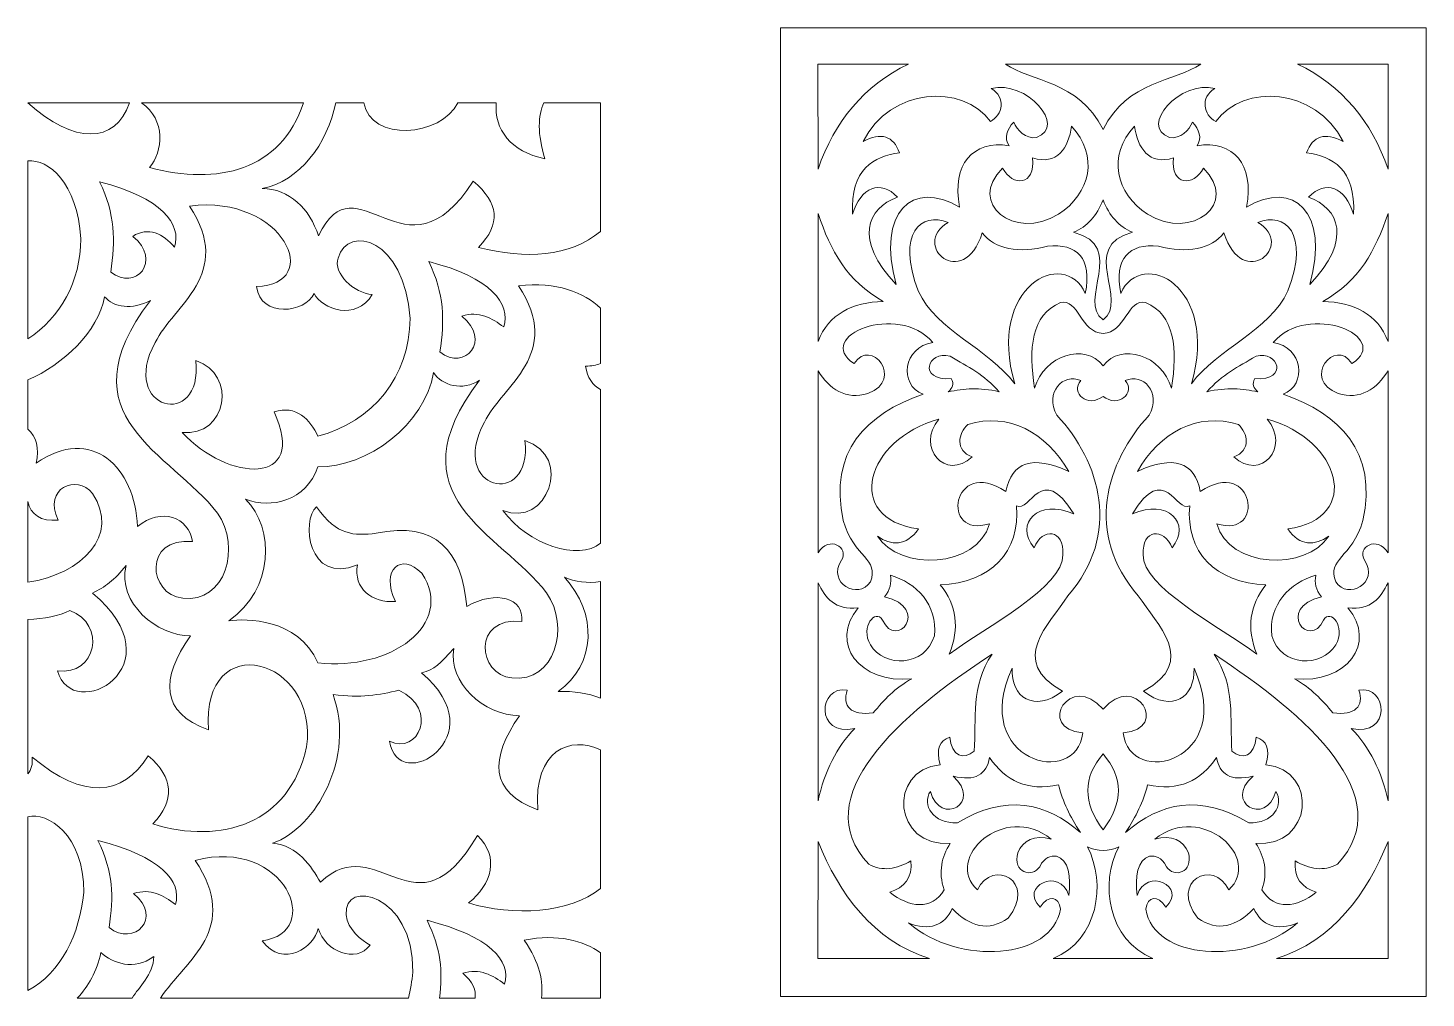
# Model space of a CAD drawing. Header units: centimetres. Extents: x -97 to 98, y -38 to 40.
# Drawn here: x -44.1 to 20.9, y -37.2 to 7.9 of the extents above; entities that cross this region are included whole.
import ezdxf

# ---------------------------------------------------------------- set-up
doc = ezdxf.new("R2010")
doc.units = ezdxf.units.CM
doc.header["$MEASUREMENT"] = 0
doc.layers.add('layer 1', color=7, linetype='Continuous')

msp = doc.modelspace()

# ---------------------------------------------------------------- linework, layer by layer
at = {"layer": 'layer 1', "color": 250, "lineweight": 9}
msp.add_lwpolyline([(-9.1196, -37.14803), (20.8804, -37.14803), (20.8804, 7.85197), (-9.1196, 7.85197), (-9.1196, -37.14803)], close=True, dxfattribs=at)
at = {"layer": 'layer 1', "color": 230, "lineweight": 9}
for points, knots in [([(-3.16729, 6.17549), (-5.24938, 5.15756), (-6.59541, 3.51304), (-7.37081, 1.29486), (-7.37081, 1.29486), (-7.37081, 1.29486), (-7.37132, 6.17547), (-7.37132, 6.17547), (-7.37132, 6.17547), (-7.37132, 6.17547), (-3.16729, 6.17549), (-3.16729, 6.17549)], [0, 0, 0, 0, 0.25, 0.25, 0.25, 0.25, 0.5, 0.5, 0.5, 0.5, 1, 1, 1, 1]), ([(5.87337, 3.12857), (7.03332, 5.43769), (9.23198, 5.34568), (10.41332, 6.17608), (10.41332, 6.17608), (10.41332, 6.17608), (1.33336, 6.17608), (1.33336, 6.17608), (1.33336, 6.17608), (2.5147, 5.34568), (4.71342, 5.43769), (5.87337, 3.12857)], [0, 0, 0, 0, 0.25, 0.25, 0.25, 0.25, 0.5, 0.5, 0.5, 0.5, 1, 1, 1, 1]), ([(14.91397, 6.17549), (16.99606, 5.15756), (18.34209, 3.51304), (19.11749, 1.29486), (19.11749, 1.29486), (19.11749, 1.29486), (19.118, 6.17547), (19.118, 6.17547), (19.118, 6.17547), (19.118, 6.17547), (14.91397, 6.17549), (14.91397, 6.17549)], [0, 0, 0, 0, 0.25, 0.25, 0.25, 0.25, 0.5, 0.5, 0.5, 0.5, 1, 1, 1, 1]), ([(0.67411, 5.0452), (1.37886, 4.63274), (1.20722, 3.79208), (0.63978, 3.50777), (0.63978, 3.50777), (-0.65398, 5.27887), (-3.99694, 5.1062), (-5.27814, 2.5701), (-5.27814, 2.5701), (-4.43632, 3.02019), (-3.8709, 2.84516), (-3.58192, 2.045), (-3.58192, 2.045), (-4.7761, 1.90029), (-5.87293, 1.28626), (-5.76816, -0.80553), (-5.76816, -0.80553), (-5.3771, 0.46192), (-4.47321, 0.81255), (-3.67379, -0.00796), (-3.67379, -0.00796), (-5.0926, -0.5147), (-5.72799, -1.99457), (-3.7327, -4.06863), (-3.7327, -4.06863), (-4.67177, -0.69328), (-2.97254, 0.81353), (-0.79258, -0.46796), (-0.79258, -0.46796), (-1.16951, 1.53242), (-0.17692, 2.63262), (1.50674, 2.38256), (1.50674, 2.38256), (1.26015, 2.72639), (1.40149, 3.1546), (1.72348, 3.47026), (1.72348, 3.47026), (1.86042, 3.12048), (2.28172, 2.67249), (2.78617, 2.76341), (2.78617, 2.76341), (4.2257, 3.28286), (2.29504, 5.44883), (0.67411, 5.0452)], [0, 0, 0, 0, 0.08333333, 0.08333333, 0.08333333, 0.08333333, 0.16666667, 0.16666667, 0.16666667, 0.16666667, 0.25, 0.25, 0.25, 0.25, 0.33333333, 0.33333333, 0.33333333, 0.33333333, 0.41666667, 0.41666667, 0.41666667, 0.41666667, 0.5, 0.5, 0.5, 0.5, 0.58333333, 0.58333333, 0.58333333, 0.58333333, 0.66666667, 0.66666667, 0.66666667, 0.66666667, 0.75, 0.75, 0.75, 0.75, 0.83333333, 0.83333333, 0.83333333, 0.83333333, 1, 1, 1, 1]), ([(11.07257, 5.0452), (10.36782, 4.63274), (10.53946, 3.79208), (11.1069, 3.50777), (11.1069, 3.50777), (12.40066, 5.27887), (15.74362, 5.1062), (17.02482, 2.5701), (17.02482, 2.5701), (16.183, 3.02019), (15.61758, 2.84516), (15.3286, 2.045), (15.3286, 2.045), (16.52278, 1.90029), (17.61961, 1.28626), (17.51484, -0.80553), (17.51484, -0.80553), (17.12378, 0.46192), (16.21989, 0.81255), (15.42047, -0.00796), (15.42047, -0.00796), (16.83928, -0.5147), (17.47467, -1.99457), (15.47938, -4.06863), (15.47938, -4.06863), (16.41845, -0.69328), (14.71922, 0.81353), (12.53926, -0.46796), (12.53926, -0.46796), (12.91619, 1.53242), (11.9236, 2.63262), (10.23994, 2.38256), (10.23994, 2.38256), (10.48653, 2.72639), (10.34519, 3.1546), (10.0232, 3.47026), (10.0232, 3.47026), (9.88626, 3.12048), (9.46496, 2.67249), (8.96051, 2.76341), (8.96051, 2.76341), (7.52098, 3.28286), (9.45164, 5.44883), (11.07257, 5.0452)], [0, 0, 0, 0, 0.08333333, 0.08333333, 0.08333333, 0.08333333, 0.16666667, 0.16666667, 0.16666667, 0.16666667, 0.25, 0.25, 0.25, 0.25, 0.33333333, 0.33333333, 0.33333333, 0.33333333, 0.41666667, 0.41666667, 0.41666667, 0.41666667, 0.5, 0.5, 0.5, 0.5, 0.58333333, 0.58333333, 0.58333333, 0.58333333, 0.66666667, 0.66666667, 0.66666667, 0.66666667, 0.75, 0.75, 0.75, 0.75, 0.83333333, 0.83333333, 0.83333333, 0.83333333, 1, 1, 1, 1]), ([(4.40916, 3.28273), (4.2717, 2.28997), (3.74286, 1.44015), (2.59986, 1.81996), (2.59986, 1.81996), (2.73808, 0.48846), (1.67381, 0.48557), (1.20891, 1.32948), (1.20891, 1.32948), (-0.46138, -0.27785), (1.72585, -2.06121), (3.80606, -0.80553), (3.80606, -0.80553), (5.29271, 0.16341), (5.68694, 1.91999), (4.40916, 3.28273)], [0, 0, 0, 0, 0.2, 0.2, 0.2, 0.2, 0.4, 0.4, 0.4, 0.4, 0.6, 0.6, 0.6, 0.6, 1, 1, 1, 1]), ([(7.33752, 3.28273), (7.47498, 2.28997), (8.00382, 1.44015), (9.14682, 1.81996), (9.14682, 1.81996), (9.0086, 0.48846), (10.07287, 0.48557), (10.53777, 1.32948), (10.53777, 1.32948), (12.20806, -0.27785), (10.02083, -2.06121), (7.94062, -0.80553), (7.94062, -0.80553), (6.45397, 0.16341), (6.05974, 1.91999), (7.33752, 3.28273)], [0, 0, 0, 0, 0.2, 0.2, 0.2, 0.2, 0.4, 0.4, 0.4, 0.4, 0.6, 0.6, 0.6, 0.6, 1, 1, 1, 1]), ([(5.87329, -5.70553), (7.10519, -4.8485), (4.72075, -2.28693), (7.2404, -1.64251), (7.2404, -1.64251), (6.61095, -1.38828), (6.16814, -0.87364), (5.87333, -0.13949), (5.87333, -0.13949), (5.57852, -0.87364), (5.13573, -1.38828), (4.50628, -1.64251), (4.50628, -1.64251), (7.02593, -2.28693), (4.6414, -4.84849), (5.87329, -5.70553)], [0, 0, 0, 0, 0.2, 0.2, 0.2, 0.2, 0.4, 0.4, 0.4, 0.4, 0.6, 0.6, 0.6, 0.6, 1, 1, 1, 1]), ([(-7.37016, -0.77155), (-6.77335, -2.50819), (-6.04459, -3.88852), (-4.3358, -4.85627), (-4.3358, -4.85627), (-5.78055, -4.90106), (-6.87074, -5.4308), (-7.37015, -6.71286), (-7.37015, -6.71286), (-7.37015, -6.71286), (-7.37016, -0.77155), (-7.37016, -0.77155)], [0, 0, 0, 0, 0.25, 0.25, 0.25, 0.25, 0.5, 0.5, 0.5, 0.5, 1, 1, 1, 1]), ([(5.04996, -4.4812), (5.37665, -2.84652), (4.6542, -2.1464), (3.2972, -2.28705), (3.2972, -2.28705), (1.96614, -2.6426), (0.83376, -2.42538), (0.26285, -1.66818), (0.26285, -1.66818), (-0.63279, -4.42227), (-3.09111, -2.24329), (-1.32029, -1.18059), (-1.32029, -1.18059), (-2.57816, -0.68663), (-3.74428, -1.68023), (-2.71497, -4.36868), (-2.71497, -4.36868), (-1.84172, -6.23777), (0.52043, -7.01916), (1.7706, -8.68197), (1.7706, -8.68197), (0.44655, -4.14504), (4.07613, -2.31296), (5.04996, -4.4812)], [0, 0, 0, 0, 0.14285714, 0.14285714, 0.14285714, 0.14285714, 0.28571429, 0.28571429, 0.28571429, 0.28571429, 0.42857143, 0.42857143, 0.42857143, 0.42857143, 0.57142857, 0.57142857, 0.57142857, 0.57142857, 0.71428571, 0.71428571, 0.71428571, 0.71428571, 1, 1, 1, 1]), ([(6.69672, -4.4812), (6.37003, -2.84652), (7.09248, -2.1464), (8.44948, -2.28705), (8.44948, -2.28705), (9.78054, -2.6426), (10.91292, -2.42538), (11.48383, -1.66818), (11.48383, -1.66818), (12.37947, -4.42227), (14.83779, -2.24329), (13.06697, -1.18059), (13.06697, -1.18059), (14.32484, -0.68663), (15.49096, -1.68023), (14.46165, -4.36868), (14.46165, -4.36868), (13.5884, -6.23777), (11.22625, -7.01916), (9.97608, -8.68197), (9.97608, -8.68197), (11.30013, -4.14504), (7.67055, -2.31296), (6.69672, -4.4812)], [0, 0, 0, 0, 0.14285714, 0.14285714, 0.14285714, 0.14285714, 0.28571429, 0.28571429, 0.28571429, 0.28571429, 0.42857143, 0.42857143, 0.42857143, 0.42857143, 0.57142857, 0.57142857, 0.57142857, 0.57142857, 0.71428571, 0.71428571, 0.71428571, 0.71428571, 1, 1, 1, 1]), ([(19.11684, -0.77155), (18.52003, -2.50819), (17.79127, -3.88852), (16.08248, -4.85627), (16.08248, -4.85627), (17.52723, -4.90106), (18.61742, -5.4308), (19.11683, -6.71286), (19.11683, -6.71286), (19.11683, -6.71286), (19.11684, -0.77155), (19.11684, -0.77155)], [0, 0, 0, 0, 0.25, 0.25, 0.25, 0.25, 0.5, 0.5, 0.5, 0.5, 1, 1, 1, 1]), ([(-2.03648, -6.76912), (-3.64396, -4.85078), (-7.60337, -6.49329), (-5.69278, -7.7443), (-5.69278, -7.7443), (-4.91376, -6.50656), (-3.32433, -8.46941), (-5.05198, -9.13206), (-5.05198, -9.13206), (-6.06815, -9.447), (-6.85653, -8.92345), (-7.37009, -8.08186), (-7.37009, -8.08186), (-7.37009, -8.08186), (-7.37099, -16.5295), (-7.37099, -16.5295), (-7.37099, -16.5295), (-6.85483, -15.71491), (-5.90368, -16.28437), (-6.27703, -16.87723), (-6.27703, -16.87723), (-6.9763, -17.95468), (-5.49382, -18.73851), (-4.9389, -17.88992), (-4.9389, -17.88992), (-4.50802, -16.79493), (-5.68771, -16.79246), (-6.20164, -15.03939), (-6.20164, -15.03939), (-6.88683, -11.84471), (-5.13397, -10.0757), (-2.4888, -9.16956), (-2.4888, -9.16956), (-3.63218, -8.73197), (-3.40601, -6.95663), (-2.03648, -6.76912)], [0, 0, 0, 0, 0.1, 0.1, 0.1, 0.1, 0.2, 0.2, 0.2, 0.2, 0.3, 0.3, 0.3, 0.3, 0.4, 0.4, 0.4, 0.4, 0.5, 0.5, 0.5, 0.5, 0.6, 0.6, 0.6, 0.6, 0.7, 0.7, 0.7, 0.7, 0.8, 0.8, 0.8, 0.8, 1, 1, 1, 1]), ([(5.87332, -7.84026), (6.71108, -6.76278), (8.6054, -7.33916), (9.05258, -8.88826), (9.05258, -8.88826), (9.35065, -7.07749), (9.20786, -5.45992), (7.84638, -4.91253), (7.84638, -4.91253), (7.0125, -4.70231), (6.91438, -6.30975), (5.87333, -6.34146), (5.87333, -6.34146), (4.83228, -6.30975), (4.73418, -4.70231), (3.9003, -4.91253), (3.9003, -4.91253), (2.53882, -5.45992), (2.39603, -7.07749), (2.6941, -8.88826), (2.6941, -8.88826), (3.14128, -7.33916), (5.03556, -6.76279), (5.87332, -7.84026)], [0, 0, 0, 0, 0.14285714, 0.14285714, 0.14285714, 0.14285714, 0.28571429, 0.28571429, 0.28571429, 0.28571429, 0.42857143, 0.42857143, 0.42857143, 0.42857143, 0.57142857, 0.57142857, 0.57142857, 0.57142857, 0.71428571, 0.71428571, 0.71428571, 0.71428571, 1, 1, 1, 1]), ([(13.78316, -6.76912), (15.39064, -4.85078), (19.35005, -6.49329), (17.43946, -7.7443), (17.43946, -7.7443), (16.66044, -6.50656), (15.07101, -8.46941), (16.79866, -9.13206), (16.79866, -9.13206), (17.81483, -9.447), (18.60321, -8.92345), (19.11677, -8.08186), (19.11677, -8.08186), (19.11677, -8.08186), (19.11767, -16.5295), (19.11767, -16.5295), (19.11767, -16.5295), (18.60151, -15.71491), (17.65036, -16.28437), (18.02371, -16.87723), (18.02371, -16.87723), (18.72298, -17.95468), (17.2405, -18.73851), (16.68558, -17.88992), (16.68558, -17.88992), (16.2547, -16.79493), (17.43439, -16.79246), (17.94832, -15.03939), (17.94832, -15.03939), (18.63351, -11.84471), (16.88065, -10.0757), (14.23548, -9.16956), (14.23548, -9.16956), (15.37886, -8.73197), (15.15269, -6.95663), (13.78316, -6.76912)], [0, 0, 0, 0, 0.1, 0.1, 0.1, 0.1, 0.2, 0.2, 0.2, 0.2, 0.3, 0.3, 0.3, 0.3, 0.4, 0.4, 0.4, 0.4, 0.5, 0.5, 0.5, 0.5, 0.6, 0.6, 0.6, 0.6, 0.7, 0.7, 0.7, 0.7, 0.8, 0.8, 0.8, 0.8, 1, 1, 1, 1]), ([(1.04897, -9.05282), (0.10934, -8.84217), (-0.5791, -8.89436), (-1.32246, -9.05976), (-1.32246, -9.05976), (-1.11696, -8.88429), (-1.02565, -8.68741), (-1.1855, -8.44344), (-1.1855, -8.44344), (-2.77195, -8.55187), (-2.27467, -7.11847), (-1.23606, -7.4038), (-1.23606, -7.4038), (-0.38236, -7.90454), (0.33019, -8.24289), (1.04897, -9.05282)], [0, 0, 0, 0, 0.2, 0.2, 0.2, 0.2, 0.4, 0.4, 0.4, 0.4, 0.6, 0.6, 0.6, 0.6, 1, 1, 1, 1]), ([(10.69771, -9.05282), (11.63734, -8.84217), (12.32578, -8.89436), (13.06914, -9.05976), (13.06914, -9.05976), (12.86364, -8.88429), (12.77233, -8.68741), (12.93218, -8.44344), (12.93218, -8.44344), (14.51863, -8.55187), (14.02135, -7.11847), (12.98274, -7.4038), (12.98274, -7.4038), (12.12904, -7.90454), (11.41649, -8.24289), (10.69771, -9.05282)], [0, 0, 0, 0, 0.2, 0.2, 0.2, 0.2, 0.4, 0.4, 0.4, 0.4, 0.6, 0.6, 0.6, 0.6, 1, 1, 1, 1]), ([(5.87337, -23.80025), (7.38095, -22.02115), (9.01504, -24.73104), (6.81348, -24.89694), (6.81348, -24.89694), (7.10954, -27.52535), (12.07073, -26.22941), (10.10226, -21.89638), (10.10226, -21.89638), (10.15286, -23.2536), (9.08993, -23.97162), (7.75215, -22.9721), (7.75215, -22.9721), (10.30904, -21.55935), (8.36624, -19.86528), (7.51185, -18.53691), (7.51185, -18.53691), (4.99578, -15.67389), (6.00881, -12.29516), (8.01601, -10.14474), (8.01601, -10.14474), (8.61281, -9.08831), (7.71443, -8.1569), (6.90404, -8.53195), (6.90404, -8.53195), (7.41587, -9.11174), (6.56444, -9.81699), (5.87333, -9.26905), (5.87333, -9.26905), (5.1651, -9.81699), (4.33081, -9.11174), (4.84264, -8.53195), (4.84264, -8.53195), (4.03225, -8.1569), (3.13387, -9.08831), (3.73067, -10.14474), (3.73067, -10.14474), (5.73787, -12.29516), (6.7509, -15.67389), (4.23483, -18.53691), (4.23483, -18.53691), (3.38044, -19.86528), (1.43764, -21.55935), (3.99453, -22.9721), (3.99453, -22.9721), (2.65675, -23.97162), (1.59382, -23.2536), (1.64442, -21.89638), (1.64442, -21.89638), (-0.32405, -26.22941), (4.63714, -27.52535), (4.9332, -24.89694), (4.9332, -24.89694), (2.73164, -24.73104), (4.3658, -22.02117), (5.87337, -23.80025)], [0, 0, 0, 0, 0.06666667, 0.06666667, 0.06666667, 0.06666667, 0.13333333, 0.13333333, 0.13333333, 0.13333333, 0.2, 0.2, 0.2, 0.2, 0.26666667, 0.26666667, 0.26666667, 0.26666667, 0.33333333, 0.33333333, 0.33333333, 0.33333333, 0.4, 0.4, 0.4, 0.4, 0.46666667, 0.46666667, 0.46666667, 0.46666667, 0.53333333, 0.53333333, 0.53333333, 0.53333333, 0.6, 0.6, 0.6, 0.6, 0.66666667, 0.66666667, 0.66666667, 0.66666667, 0.73333333, 0.73333333, 0.73333333, 0.73333333, 0.8, 0.8, 0.8, 0.8, 0.86666667, 0.86666667, 0.86666667, 0.86666667, 1, 1, 1, 1]), ([(4.27724, -12.75147), (3.23518, -10.93856), (1.50599, -9.98838), (-0.41564, -10.57607), (-0.41564, -10.57607), (-0.85273, -10.98341), (-1.01845, -11.78476), (-0.20833, -12.07635), (-0.20833, -12.07635), (-1.44629, -13.23323), (-2.8503, -11.62347), (-1.75377, -10.33228), (-1.75377, -10.33228), (-5.1525, -11.24261), (-6.21375, -14.93504), (-2.70636, -15.42871), (-2.70636, -15.42871), (-3.27017, -16.24466), (-3.96749, -16.21023), (-4.60989, -15.76627), (-4.60989, -15.76627), (-3.59215, -17.3707), (0.02646, -17.28168), (0.59185, -15.18492), (0.59185, -15.18492), (-1.70782, -15.93329), (-1.17027, -12.00909), (1.35597, -13.68914), (1.35597, -13.68914), (1.62612, -12.30137), (2.59988, -11.98882), (4.27724, -12.75147)], [0, 0, 0, 0, 0.11111111, 0.11111111, 0.11111111, 0.11111111, 0.22222222, 0.22222222, 0.22222222, 0.22222222, 0.33333333, 0.33333333, 0.33333333, 0.33333333, 0.44444444, 0.44444444, 0.44444444, 0.44444444, 0.55555556, 0.55555556, 0.55555556, 0.55555556, 0.66666667, 0.66666667, 0.66666667, 0.66666667, 0.77777778, 0.77777778, 0.77777778, 0.77777778, 1, 1, 1, 1]), ([(7.46944, -12.75147), (8.5115, -10.93856), (10.24069, -9.98838), (12.16232, -10.57607), (12.16232, -10.57607), (12.59941, -10.98341), (12.76513, -11.78476), (11.95501, -12.07635), (11.95501, -12.07635), (13.19297, -13.23323), (14.59698, -11.62347), (13.50045, -10.33228), (13.50045, -10.33228), (16.89918, -11.24261), (17.96043, -14.93504), (14.45304, -15.42871), (14.45304, -15.42871), (15.01685, -16.24466), (15.71417, -16.21023), (16.35657, -15.76627), (16.35657, -15.76627), (15.33883, -17.3707), (11.72022, -17.28168), (11.15483, -15.18492), (11.15483, -15.18492), (13.4545, -15.93329), (12.91695, -12.00909), (10.39071, -13.68914), (10.39071, -13.68914), (10.12056, -12.30137), (9.1468, -11.98882), (7.46944, -12.75147)], [0, 0, 0, 0, 0.11111111, 0.11111111, 0.11111111, 0.11111111, 0.22222222, 0.22222222, 0.22222222, 0.22222222, 0.33333333, 0.33333333, 0.33333333, 0.33333333, 0.44444444, 0.44444444, 0.44444444, 0.44444444, 0.55555556, 0.55555556, 0.55555556, 0.55555556, 0.66666667, 0.66666667, 0.66666667, 0.66666667, 0.77777778, 0.77777778, 0.77777778, 0.77777778, 1, 1, 1, 1]), ([(4.5127, -14.73138), (2.99239, -12.24343), (2.49935, -14.73309), (1.84598, -14.34551), (1.84598, -14.34551), (2.05017, -16.47089), (0.64609, -17.95241), (-1.69723, -18.02119), (-1.69723, -18.02119), (-0.92767, -18.96814), (-0.78551, -20.04076), (-1.26963, -21.24012), (-1.26963, -21.24012), (0.44591, -19.9843), (4.05777, -18.1083), (4.0075, -16.62677), (4.0075, -16.62677), (4.0691, -15.43861), (3.05645, -15.3319), (2.6657, -16.30667), (2.6657, -16.30667), (1.74222, -15.1502), (2.86676, -14.00625), (4.5127, -14.73138)], [0, 0, 0, 0, 0.14285714, 0.14285714, 0.14285714, 0.14285714, 0.28571429, 0.28571429, 0.28571429, 0.28571429, 0.42857143, 0.42857143, 0.42857143, 0.42857143, 0.57142857, 0.57142857, 0.57142857, 0.57142857, 0.71428571, 0.71428571, 0.71428571, 0.71428571, 1, 1, 1, 1]), ([(7.23398, -14.73138), (8.75429, -12.24343), (9.24733, -14.73309), (9.9007, -14.34551), (9.9007, -14.34551), (9.69651, -16.47089), (11.10059, -17.95241), (13.44391, -18.02119), (13.44391, -18.02119), (12.67435, -18.96814), (12.53219, -20.04076), (13.01631, -21.24012), (13.01631, -21.24012), (11.30077, -19.9843), (7.68891, -18.1083), (7.73918, -16.62677), (7.73918, -16.62677), (7.67758, -15.43861), (8.69023, -15.3319), (9.08098, -16.30667), (9.08098, -16.30667), (10.00446, -15.1502), (8.87992, -14.00625), (7.23398, -14.73138)], [0, 0, 0, 0, 0.14285714, 0.14285714, 0.14285714, 0.14285714, 0.28571429, 0.28571429, 0.28571429, 0.28571429, 0.42857143, 0.42857143, 0.42857143, 0.42857143, 0.57142857, 0.57142857, 0.57142857, 0.57142857, 0.71428571, 0.71428571, 0.71428571, 0.71428571, 1, 1, 1, 1]), ([(-7.37073, -17.92683), (-7.02297, -18.62523), (-6.58372, -19.2201), (-5.50431, -19.09014), (-5.50431, -19.09014), (-6.87164, -20.74363), (-5.44397, -22.63145), (-3.01652, -22.39074), (-3.01652, -22.39074), (-3.8117, -22.83569), (-4.28841, -23.3553), (-4.80697, -23.97541), (-4.80697, -23.97541), (-5.84052, -24.10057), (-6.26143, -23.67233), (-6.01317, -22.91584), (-6.01317, -22.91584), (-7.35279, -22.67523), (-7.53704, -25.10686), (-5.65508, -24.69742), (-5.65508, -24.69742), (-6.50792, -25.55069), (-7.07102, -26.70411), (-7.37099, -28.0575), (-7.37099, -28.0575), (-7.37099, -28.0575), (-7.37073, -17.92683), (-7.37073, -17.92683)], [0, 0, 0, 0, 0.125, 0.125, 0.125, 0.125, 0.25, 0.25, 0.25, 0.25, 0.375, 0.375, 0.375, 0.375, 0.5, 0.5, 0.5, 0.5, 0.625, 0.625, 0.625, 0.625, 0.75, 0.75, 0.75, 0.75, 1, 1, 1, 1]), ([(-4.00743, -17.58159), (-3.95507, -17.92346), (-4.00482, -18.25753), (-4.27926, -18.57442), (-4.27926, -18.57442), (-2.12146, -19.12156), (-3.72013, -21.08423), (-4.37349, -19.66212), (-4.37349, -19.66212), (-4.69073, -19.10575), (-5.42262, -19.97466), (-4.9389, -20.80608), (-4.9389, -20.80608), (-4.3044, -21.88624), (-2.39831, -21.85251), (-1.96167, -20.38784), (-1.96167, -20.38784), (-1.80887, -18.94739), (-2.80562, -17.92124), (-4.00743, -17.58159)], [0, 0, 0, 0, 0.16666667, 0.16666667, 0.16666667, 0.16666667, 0.33333333, 0.33333333, 0.33333333, 0.33333333, 0.5, 0.5, 0.5, 0.5, 0.66666667, 0.66666667, 0.66666667, 0.66666667, 1, 1, 1, 1]), ([(15.75411, -17.58159), (15.70175, -17.92346), (15.7515, -18.25753), (16.02594, -18.57442), (16.02594, -18.57442), (13.86814, -19.12156), (15.46681, -21.08423), (16.12017, -19.66212), (16.12017, -19.66212), (16.43741, -19.10575), (17.1693, -19.97466), (16.68558, -20.80608), (16.68558, -20.80608), (16.05108, -21.88624), (14.14499, -21.85251), (13.70835, -20.38784), (13.70835, -20.38784), (13.55555, -18.94739), (14.5523, -17.92124), (15.75411, -17.58159)], [0, 0, 0, 0, 0.16666667, 0.16666667, 0.16666667, 0.16666667, 0.33333333, 0.33333333, 0.33333333, 0.33333333, 0.5, 0.5, 0.5, 0.5, 0.66666667, 0.66666667, 0.66666667, 0.66666667, 1, 1, 1, 1]), ([(19.11741, -17.92683), (18.76965, -18.62523), (18.3304, -19.2201), (17.25099, -19.09014), (17.25099, -19.09014), (18.61832, -20.74363), (17.19065, -22.63145), (14.7632, -22.39074), (14.7632, -22.39074), (15.55838, -22.83569), (16.03509, -23.3553), (16.55365, -23.97541), (16.55365, -23.97541), (17.5872, -24.10057), (18.00811, -23.67233), (17.75985, -22.91584), (17.75985, -22.91584), (19.09947, -22.67523), (19.28372, -25.10686), (17.40176, -24.69742), (17.40176, -24.69742), (18.2546, -25.55069), (18.8177, -26.70411), (19.11767, -28.0575), (19.11767, -28.0575), (19.11767, -28.0575), (19.11741, -17.92683), (19.11741, -17.92683)], [0, 0, 0, 0, 0.125, 0.125, 0.125, 0.125, 0.25, 0.25, 0.25, 0.25, 0.375, 0.375, 0.375, 0.375, 0.5, 0.5, 0.5, 0.5, 0.625, 0.625, 0.625, 0.625, 0.75, 0.75, 0.75, 0.75, 1, 1, 1, 1]), ([(0.71517, -21.24678), (-3.58043, -24.04759), (-7.94773, -27.91097), (-5.01429, -30.99858), (-5.01429, -30.99858), (-4.37466, -31.35881), (-3.71894, -31.23847), (-3.05421, -30.84855), (-3.05421, -30.84855), (-2.98037, -31.62838), (-3.35416, -32.08159), (-4.03425, -32.31132), (-4.03425, -32.31132), (-3.13586, -33.02397), (-2.093, -33.16148), (-1.50876, -32.1988), (-1.50876, -32.1988), (-1.797, -31.35128), (-1.6187, -30.65851), (-1.22833, -30.0361), (-1.22833, -30.0361), (-3.84649, -30.25177), (-4.18661, -26.64465), (-1.69723, -26.38523), (-1.69723, -26.38523), (-1.88807, -25.62039), (-1.73253, -25.27782), (-1.24491, -25.10999), (-1.24491, -25.10999), (-1.15696, -25.97264), (-0.61039, -26.19455), (-0.11409, -25.74761), (-0.11409, -25.74761), (-0.00102, -24.24786), (-0.29628, -22.74706), (0.71517, -21.24678)], [0, 0, 0, 0, 0.1, 0.1, 0.1, 0.1, 0.2, 0.2, 0.2, 0.2, 0.3, 0.3, 0.3, 0.3, 0.4, 0.4, 0.4, 0.4, 0.5, 0.5, 0.5, 0.5, 0.6, 0.6, 0.6, 0.6, 0.7, 0.7, 0.7, 0.7, 0.8, 0.8, 0.8, 0.8, 1, 1, 1, 1]), ([(11.03151, -21.24678), (15.32711, -24.04759), (19.69441, -27.91097), (16.76097, -30.99858), (16.76097, -30.99858), (16.12134, -31.35881), (15.46562, -31.23847), (14.80089, -30.84855), (14.80089, -30.84855), (14.72705, -31.62838), (15.10084, -32.08159), (15.78093, -32.31132), (15.78093, -32.31132), (14.88254, -33.02397), (13.83968, -33.16148), (13.25544, -32.1988), (13.25544, -32.1988), (13.54368, -31.35128), (13.36538, -30.65851), (12.97501, -30.0361), (12.97501, -30.0361), (15.59317, -30.25177), (15.93329, -26.64465), (13.44391, -26.38523), (13.44391, -26.38523), (13.63475, -25.62039), (13.47921, -25.27782), (12.99159, -25.10999), (12.99159, -25.10999), (12.90364, -25.97264), (12.35707, -26.19455), (11.86077, -25.74761), (11.86077, -25.74761), (11.7477, -24.24786), (12.04296, -22.74706), (11.03151, -21.24678)], [0, 0, 0, 0, 0.1, 0.1, 0.1, 0.1, 0.2, 0.2, 0.2, 0.2, 0.3, 0.3, 0.3, 0.3, 0.4, 0.4, 0.4, 0.4, 0.5, 0.5, 0.5, 0.5, 0.6, 0.6, 0.6, 0.6, 0.7, 0.7, 0.7, 0.7, 0.8, 0.8, 0.8, 0.8, 1, 1, 1, 1]), ([(5.87335, -29.40464), (6.82002, -28.15005), (6.82029, -26.97606), (5.87332, -25.88182), (5.87332, -25.88182), (4.92635, -26.97606), (4.92668, -28.15007), (5.87335, -29.40464)], [0, 0, 0, 0, 0.33333333, 0.33333333, 0.33333333, 0.33333333, 1, 1, 1, 1]), ([(4.8238, -29.53581), (4.3281, -28.7628), (4.00675, -28.11671), (3.80606, -27.3229), (3.80606, -27.3229), (2.37998, -27.62921), (1.312, -27.12912), (0.60209, -26.04767), (0.60209, -26.04767), (0.46075, -26.82752), (-0.04812, -27.18072), (-1.09413, -26.91032), (-1.09413, -26.91032), (0.30198, -28.13906), (-1.69323, -29.2835), (-2.14956, -27.62296), (-2.14956, -27.62296), (-2.55019, -28.24504), (-2.03508, -29.14524), (-0.89624, -29.07635), (-0.89624, -29.07635), (1.36779, -27.72522), (3.21321, -28.13625), (4.8238, -29.53581)], [0, 0, 0, 0, 0.14285714, 0.14285714, 0.14285714, 0.14285714, 0.28571429, 0.28571429, 0.28571429, 0.28571429, 0.42857143, 0.42857143, 0.42857143, 0.42857143, 0.57142857, 0.57142857, 0.57142857, 0.57142857, 0.71428571, 0.71428571, 0.71428571, 0.71428571, 1, 1, 1, 1]), ([(6.92288, -29.53581), (7.41858, -28.7628), (7.73993, -28.11671), (7.94062, -27.3229), (7.94062, -27.3229), (9.3667, -27.62921), (10.43468, -27.12912), (11.14459, -26.04767), (11.14459, -26.04767), (11.28593, -26.82752), (11.7948, -27.18072), (12.84081, -26.91032), (12.84081, -26.91032), (11.4447, -28.13906), (13.43991, -29.2835), (13.89624, -27.62296), (13.89624, -27.62296), (14.29687, -28.24504), (13.78176, -29.14524), (12.64292, -29.07635), (12.64292, -29.07635), (10.37889, -27.72522), (8.53347, -28.13625), (6.92288, -29.53581)], [0, 0, 0, 0, 0.14285714, 0.14285714, 0.14285714, 0.14285714, 0.28571429, 0.28571429, 0.28571429, 0.28571429, 0.42857143, 0.42857143, 0.42857143, 0.42857143, 0.57142857, 0.57142857, 0.57142857, 0.57142857, 0.71428571, 0.71428571, 0.71428571, 0.71428571, 1, 1, 1, 1]), ([(3.46682, -29.83586), (1.27271, -28.10116), (-1.55428, -30.73519), (0.03668, -32.1988), (0.03668, -32.1988), (0.73097, -30.72002), (2.82929, -31.78887), (1.46905, -33.51154), (1.46905, -33.51154), (0.5487, -34.15854), (-0.31199, -33.91474), (-1.13183, -33.06145), (-1.13183, -33.06145), (-1.47933, -33.85574), (-2.21669, -34.11751), (-3.16729, -33.73658), (-3.16729, -33.73658), (-0.80741, -35.74187), (3.51649, -35.44165), (3.89115, -33.09617), (3.89115, -33.09617), (3.81574, -32.48276), (3.3289, -32.40305), (2.9488, -33.0024), (2.9488, -33.0024), (1.95069, -32.03657), (3.86207, -31.1114), (4.28693, -32.45855), (4.28693, -32.45855), (4.39114, -31.60357), (4.27705, -30.78116), (3.71183, -30.63288), (3.71183, -30.63288), (3.43159, -30.61759), (3.17116, -30.65199), (2.92968, -31.12047), (2.92968, -31.12047), (2.58417, -31.66118), (1.66213, -31.40381), (1.91026, -30.47241), (1.91026, -30.47241), (2.1427, -29.90981), (2.68155, -29.62332), (3.46682, -29.83586)], [0, 0, 0, 0, 0.08333333, 0.08333333, 0.08333333, 0.08333333, 0.16666667, 0.16666667, 0.16666667, 0.16666667, 0.25, 0.25, 0.25, 0.25, 0.33333333, 0.33333333, 0.33333333, 0.33333333, 0.41666667, 0.41666667, 0.41666667, 0.41666667, 0.5, 0.5, 0.5, 0.5, 0.58333333, 0.58333333, 0.58333333, 0.58333333, 0.66666667, 0.66666667, 0.66666667, 0.66666667, 0.75, 0.75, 0.75, 0.75, 0.83333333, 0.83333333, 0.83333333, 0.83333333, 1, 1, 1, 1]), ([(8.27986, -29.83586), (10.47397, -28.10116), (13.30096, -30.73519), (11.71, -32.1988), (11.71, -32.1988), (11.01571, -30.72002), (8.91739, -31.78887), (10.27763, -33.51154), (10.27763, -33.51154), (11.19798, -34.15854), (12.05867, -33.91474), (12.87851, -33.06145), (12.87851, -33.06145), (13.22601, -33.85574), (13.96337, -34.11751), (14.91397, -33.73658), (14.91397, -33.73658), (12.55409, -35.74187), (8.23019, -35.44165), (7.85553, -33.09617), (7.85553, -33.09617), (7.93094, -32.48276), (8.41778, -32.40305), (8.79788, -33.0024), (8.79788, -33.0024), (9.79599, -32.03657), (7.88461, -31.1114), (7.45975, -32.45855), (7.45975, -32.45855), (7.35554, -31.60357), (7.46963, -30.78116), (8.03485, -30.63288), (8.03485, -30.63288), (8.31509, -30.61759), (8.57552, -30.65199), (8.817, -31.12047), (8.817, -31.12047), (9.16251, -31.66118), (10.08455, -31.40381), (9.83642, -30.47241), (9.83642, -30.47241), (9.60398, -29.90981), (9.06513, -29.62332), (8.27986, -29.83586)], [0, 0, 0, 0, 0.08333333, 0.08333333, 0.08333333, 0.08333333, 0.16666667, 0.16666667, 0.16666667, 0.16666667, 0.25, 0.25, 0.25, 0.25, 0.33333333, 0.33333333, 0.33333333, 0.33333333, 0.41666667, 0.41666667, 0.41666667, 0.41666667, 0.5, 0.5, 0.5, 0.5, 0.58333333, 0.58333333, 0.58333333, 0.58333333, 0.66666667, 0.66666667, 0.66666667, 0.66666667, 0.75, 0.75, 0.75, 0.75, 0.83333333, 0.83333333, 0.83333333, 0.83333333, 1, 1, 1, 1]), ([(-7.37015, -29.94838), (-7.37015, -29.94838), (-7.37104, -35.38694), (-7.37104, -35.38694), (-7.37104, -35.38694), (-7.37104, -35.38694), (-2.1849, -35.39174), (-2.1849, -35.39174), (-2.1849, -35.39174), (-4.80886, -34.56882), (-6.39655, -32.37526), (-7.37015, -29.94838)], [0, 0, 0, 0, 0.25, 0.25, 0.25, 0.25, 0.5, 0.5, 0.5, 0.5, 1, 1, 1, 1]), ([(8.18563, -35.38688), (6.10991, -34.51927), (5.69969, -31.91652), (6.60249, -30.19218), (6.60249, -30.19218), (6.14903, -30.4255), (5.62047, -30.4255), (5.14419, -30.19218), (5.14419, -30.19218), (6.04699, -31.91652), (5.63677, -34.51927), (3.56105, -35.38688), (3.56105, -35.38688), (3.56105, -35.38688), (8.18563, -35.38688), (8.18563, -35.38688)], [0, 0, 0, 0, 0.2, 0.2, 0.2, 0.2, 0.4, 0.4, 0.4, 0.4, 0.6, 0.6, 0.6, 0.6, 1, 1, 1, 1]), ([(19.11683, -29.94838), (19.11683, -29.94838), (19.11772, -35.38694), (19.11772, -35.38694), (19.11772, -35.38694), (19.11772, -35.38694), (13.93158, -35.39174), (13.93158, -35.39174), (13.93158, -35.39174), (16.55554, -34.56882), (18.14323, -32.37526), (19.11683, -29.94838)], [0, 0, 0, 0, 0.25, 0.25, 0.25, 0.25, 0.5, 0.5, 0.5, 0.5, 1, 1, 1, 1])]:
    msp.add_open_spline(points, degree=3, knots=knots, dxfattribs=at)
at = {"layer": 'layer 1', "color": 30, "lineweight": 9}
for points, knots in [([(-39.35639, 4.37545), (-39.35639, 4.37545), (-44.0787, 4.3722), (-44.0787, 4.3722), (-44.0787, 4.3722), (-41.93932, 2.44512), (-40.03399, 2.43909), (-39.35639, 4.37545)], [0, 0, 0, 0, 0.33333333, 0.33333333, 0.33333333, 0.33333333, 1, 1, 1, 1]), ([(-31.27357, 4.37591), (-32.33659, 1.20345), (-35.26004, 0.53477), (-38.43558, 1.36263), (-38.43558, 1.36263), (-37.80129, 2.12067), (-37.65691, 3.57573), (-38.80918, 4.37591), (-38.80918, 4.37591), (-38.80918, 4.37591), (-31.27357, 4.37591), (-31.27357, 4.37591)], [0, 0, 0, 0, 0.25, 0.25, 0.25, 0.25, 0.5, 0.5, 0.5, 0.5, 1, 1, 1, 1]), ([(-17.47872, -1.60793), (-18.90072, -2.77509), (-20.96136, -2.91181), (-23.14072, -2.34365), (-23.14072, -2.34365), (-22.08984, -1.24619), (-22.19742, -0.28011), (-23.38846, 0.73294), (-23.38846, 0.73294), (-26.56475, -4.23274), (-28.79111, 1.96334), (-30.58285, -1.81305), (-30.58285, -1.81305), (-30.98419, -0.56026), (-31.9309, 0.39759), (-33.20104, 0.39496), (-33.20104, 0.39496), (-31.44351, 0.72886), (-30.17014, 2.47068), (-29.77994, 4.37212), (-29.77994, 4.37212), (-29.77994, 4.37212), (-28.467, 4.37537), (-28.467, 4.37537), (-28.467, 4.37537), (-28.16984, 2.55396), (-24.88779, 2.78145), (-24.10103, 4.37245), (-24.10103, 4.37245), (-24.10103, 4.37245), (-22.31991, 4.37591), (-22.31991, 4.37591), (-22.31991, 4.37591), (-22.4309, 3.15053), (-21.63831, 2.0894), (-20.06021, 1.77766), (-20.06021, 1.77766), (-20.41594, 2.92423), (-20.38128, 3.78288), (-20.11637, 4.37592), (-20.11637, 4.37592), (-20.11637, 4.37592), (-17.47872, 4.37591), (-17.47872, 4.37591), (-17.47872, 4.37591), (-17.47872, 4.37591), (-17.47872, -1.60793), (-17.47872, -1.60793)], [0, 0, 0, 0, 0.07692308, 0.07692308, 0.07692308, 0.07692308, 0.15384615, 0.15384615, 0.15384615, 0.15384615, 0.23076923, 0.23076923, 0.23076923, 0.23076923, 0.30769231, 0.30769231, 0.30769231, 0.30769231, 0.38461538, 0.38461538, 0.38461538, 0.38461538, 0.46153846, 0.46153846, 0.46153846, 0.46153846, 0.53846154, 0.53846154, 0.53846154, 0.53846154, 0.61538462, 0.61538462, 0.61538462, 0.61538462, 0.69230769, 0.69230769, 0.69230769, 0.69230769, 0.76923077, 0.76923077, 0.76923077, 0.76923077, 0.84615385, 0.84615385, 0.84615385, 0.84615385, 1, 1, 1, 1]), ([(-44.0787, 1.67145), (-43.1318, 1.77257), (-41.79032, 0.66141), (-41.62185, -1.94007), (-41.62185, -1.94007), (-41.63776, -3.94748), (-42.56472, -5.59564), (-44.0787, -6.60016), (-44.0787, -6.60016), (-44.0787, -6.60016), (-44.0787, 1.67145), (-44.0787, 1.67145)], [0, 0, 0, 0, 0.25, 0.25, 0.25, 0.25, 0.5, 0.5, 0.5, 0.5, 1, 1, 1, 1]), ([(-39.20945, -1.8305), (-38.48976, -1.36656), (-37.79114, -1.70817), (-37.26529, -2.33695), (-37.26529, -2.33695), (-36.93215, -1.26075), (-37.86065, -0.02773), (-40.75025, 0.7003), (-40.75025, 0.7003), (-40.01675, -0.81379), (-40.01078, -2.01216), (-40.23278, -3.49637), (-40.23278, -3.49637), (-39.06765, -4.41714), (-37.82255, -2.94641), (-39.20945, -1.8305)], [0, 0, 0, 0, 0.2, 0.2, 0.2, 0.2, 0.4, 0.4, 0.4, 0.4, 0.6, 0.6, 0.6, 0.6, 1, 1, 1, 1]), ([(-30.60533, -11.12061), (-30.96962, -10.33496), (-31.60556, -9.66155), (-32.64598, -9.98114), (-32.64598, -9.98114), (-31.03088, -13.48405), (-34.79638, -13.23514), (-36.91766, -10.94031), (-36.91766, -10.94031), (-34.82504, -11.1619), (-34.3356, -8.21917), (-36.27993, -7.60717), (-36.27993, -7.60717), (-35.93627, -10.85758), (-39.88078, -9.90037), (-38.16736, -6.76581), (-38.16736, -6.76581), (-37.32871, -5.02612), (-34.47899, -3.61287), (-36.57458, -0.42194), (-36.57458, -0.42194), (-32.16477, 0.12383), (-30.30451, -4.09852), (-33.46444, -4.15699), (-33.46444, -4.15699), (-33.26273, -5.66346), (-31.18783, -5.38112), (-30.78512, -4.48364), (-30.78512, -4.48364), (-30.40431, -5.23449), (-28.82743, -5.7778), (-28.07847, -4.53971), (-28.07847, -4.53971), (-28.94314, -4.46445), (-29.90839, -3.55654), (-29.66824, -2.83836), (-29.66824, -2.83836), (-29.2159, -1.2644), (-26.56907, -1.90826), (-26.32699, -5.64635), (-26.32699, -5.64635), (-26.34856, -8.36699), (-28.04355, -10.42777), (-30.60533, -11.12061)], [0, 0, 0, 0, 0.08333333, 0.08333333, 0.08333333, 0.08333333, 0.16666667, 0.16666667, 0.16666667, 0.16666667, 0.25, 0.25, 0.25, 0.25, 0.33333333, 0.33333333, 0.33333333, 0.33333333, 0.41666667, 0.41666667, 0.41666667, 0.41666667, 0.5, 0.5, 0.5, 0.5, 0.58333333, 0.58333333, 0.58333333, 0.58333333, 0.66666667, 0.66666667, 0.66666667, 0.66666667, 0.75, 0.75, 0.75, 0.75, 0.83333333, 0.83333333, 0.83333333, 0.83333333, 1, 1, 1, 1]), ([(-23.91459, -5.53678), (-23.12642, -5.27828), (-22.5134, -5.63701), (-21.97043, -6.04323), (-21.97043, -6.04323), (-21.63729, -4.96704), (-22.56579, -3.73401), (-25.45539, -3.00598), (-25.45539, -3.00598), (-24.72189, -4.52007), (-24.71592, -5.71844), (-24.93792, -7.20265), (-24.93792, -7.20265), (-23.77279, -8.12342), (-22.52769, -6.6527), (-23.91459, -5.53678)], [0, 0, 0, 0, 0.2, 0.2, 0.2, 0.2, 0.4, 0.4, 0.4, 0.4, 0.6, 0.6, 0.6, 0.6, 1, 1, 1, 1]), ([(-17.4787, -16.08756), (-18.49062, -16.93496), (-20.8493, -16.16978), (-22.01359, -14.56517), (-22.01359, -14.56517), (-19.96982, -15.41206), (-18.70426, -12.05404), (-20.98507, -11.31345), (-20.98507, -11.31345), (-20.64141, -14.56386), (-24.58592, -13.60665), (-22.8725, -10.47209), (-22.8725, -10.47209), (-22.03385, -8.7324), (-19.18413, -7.31916), (-21.27972, -4.12822), (-21.27972, -4.12822), (-19.53244, -3.91199), (-18.2331, -4.44431), (-17.47871, -5.16958), (-17.47871, -5.16958), (-17.47871, -5.16958), (-17.47872, -7.74344), (-17.47872, -7.74344), (-17.47872, -7.74344), (-17.67073, -7.81534), (-17.9006, -7.85777), (-18.16958, -7.86327), (-18.16958, -7.86327), (-18.09729, -8.4032), (-17.83291, -8.75511), (-17.47873, -8.94768), (-17.47873, -8.94768), (-17.47873, -8.94768), (-17.4787, -16.08756), (-17.4787, -16.08756)], [0, 0, 0, 0, 0.1, 0.1, 0.1, 0.1, 0.2, 0.2, 0.2, 0.2, 0.3, 0.3, 0.3, 0.3, 0.4, 0.4, 0.4, 0.4, 0.5, 0.5, 0.5, 0.5, 0.6, 0.6, 0.6, 0.6, 0.7, 0.7, 0.7, 0.7, 0.8, 0.8, 0.8, 0.8, 1, 1, 1, 1]), ([(-44.0787, -8.49876), (-42.45559, -7.79622), (-40.80858, -6.25678), (-40.51647, -4.63678), (-40.51647, -4.63678), (-40.10274, -5.13546), (-39.23094, -5.26866), (-38.38965, -4.80705), (-38.38965, -4.80705), (-42.53485, -10.24082), (-37.43656, -11.8807), (-35.27637, -14.68725), (-35.27637, -14.68725), (-34.161, -16.26748), (-34.89654, -18.88419), (-36.88775, -18.64387), (-36.88775, -18.64387), (-38.49326, -18.49615), (-38.74432, -15.78454), (-36.43236, -16.01668), (-36.43236, -16.01668), (-36.61789, -14.86275), (-37.87432, -14.4013), (-38.98954, -15.32031), (-38.98954, -15.32031), (-39.07994, -12.57957), (-41.12565, -10.56958), (-43.70106, -12.37659), (-43.70106, -12.37659), (-43.53107, -11.66493), (-43.69528, -11.13012), (-44.0787, -10.79434), (-44.0787, -10.79434), (-44.0787, -10.79434), (-44.0787, -8.49876), (-44.0787, -8.49876)], [0, 0, 0, 0, 0.1, 0.1, 0.1, 0.1, 0.2, 0.2, 0.2, 0.2, 0.3, 0.3, 0.3, 0.3, 0.4, 0.4, 0.4, 0.4, 0.5, 0.5, 0.5, 0.5, 0.6, 0.6, 0.6, 0.6, 0.7, 0.7, 0.7, 0.7, 0.8, 0.8, 0.8, 0.8, 1, 1, 1, 1]), ([(-34.74123, -19.69032), (-32.63218, -18.22247), (-32.61333, -15.42805), (-33.96565, -14.04011), (-33.96565, -14.04011), (-32.77924, -14.51046), (-31.15921, -14.13041), (-30.60822, -12.53774), (-30.60822, -12.53774), (-28.33633, -12.59828), (-25.63262, -10.56493), (-25.22979, -8.15867), (-25.22979, -8.15867), (-24.8503, -8.76008), (-23.89101, -9.04048), (-23.09479, -8.51333), (-23.09479, -8.51333), (-27.23999, -13.9471), (-22.1417, -15.58698), (-19.98151, -18.39354), (-19.98151, -18.39354), (-18.86614, -19.97376), (-19.60168, -22.59048), (-21.59289, -22.35016), (-21.59289, -22.35016), (-23.1984, -22.20243), (-23.44946, -19.49082), (-21.1375, -19.72296), (-21.1375, -19.72296), (-21.01488, -18.62039), (-22.32267, -18.26166), (-23.69468, -19.02659), (-23.69468, -19.02659), (-23.90652, -16.47577), (-25.11361, -15.02566), (-27.90151, -15.62986), (-27.90151, -15.62986), (-28.93505, -15.73464), (-29.71106, -15.76593), (-30.66614, -14.40262), (-30.66614, -14.40262), (-31.39045, -14.99961), (-31.09759, -18.04471), (-28.76607, -17.10073), (-28.76607, -17.10073), (-28.97115, -18.18287), (-28.09096, -18.89101), (-27.00574, -18.79143), (-27.00574, -18.79143), (-27.72892, -17.30422), (-26.71997, -16.49884), (-25.77978, -17.48848), (-25.77978, -17.48848), (-24.20345, -19.88355), (-27.26522, -22.04336), (-30.60472, -21.64243), (-30.60472, -21.64243), (-31.55823, -19.54383), (-33.94886, -19.59639), (-34.74123, -19.69032)], [0, 0, 0, 0, 0.0625, 0.0625, 0.0625, 0.0625, 0.125, 0.125, 0.125, 0.125, 0.1875, 0.1875, 0.1875, 0.1875, 0.25, 0.25, 0.25, 0.25, 0.3125, 0.3125, 0.3125, 0.3125, 0.375, 0.375, 0.375, 0.375, 0.4375, 0.4375, 0.4375, 0.4375, 0.5, 0.5, 0.5, 0.5, 0.5625, 0.5625, 0.5625, 0.5625, 0.625, 0.625, 0.625, 0.625, 0.6875, 0.6875, 0.6875, 0.6875, 0.75, 0.75, 0.75, 0.75, 0.8125, 0.8125, 0.8125, 0.8125, 0.875, 0.875, 0.875, 0.875, 1, 1, 1, 1]), ([(-44.0787, -14.14742), (-43.96282, -14.76063), (-43.47863, -15.09018), (-42.67725, -15.01666), (-42.67725, -15.01666), (-43.40042, -13.52945), (-41.80231, -12.85586), (-41.07464, -13.78219), (-41.07464, -13.78219), (-39.79396, -15.72807), (-41.57475, -17.51868), (-44.0787, -17.90686), (-44.0787, -17.90686), (-44.0787, -17.90686), (-44.0787, -14.14742), (-44.0787, -14.14742)], [0, 0, 0, 0, 0.2, 0.2, 0.2, 0.2, 0.4, 0.4, 0.4, 0.4, 0.6, 0.6, 0.6, 0.6, 1, 1, 1, 1]), ([(-44.0787, -19.63676), (-43.33729, -19.60602), (-42.62475, -19.47089), (-42.13633, -19.21456), (-42.13633, -19.21456), (-40.42205, -19.856), (-40.88818, -22.26822), (-42.71062, -22.0128), (-42.71062, -22.0128), (-42.02693, -24.54317), (-37.01711, -21.80886), (-41.0851, -18.40385), (-41.0851, -18.40385), (-40.50583, -18.14334), (-40.05126, -17.79498), (-39.52329, -17.1247), (-39.52329, -17.1247), (-39.94742, -18.86252), (-38.07533, -20.39751), (-36.53059, -20.3983), (-36.53059, -20.3983), (-37.92962, -22.39927), (-37.93397, -23.94785), (-35.68975, -24.76705), (-35.68975, -24.76705), (-36.02233, -19.94788), (-30.55164, -21.39869), (-31.13526, -25.55852), (-31.13526, -25.55852), (-31.91793, -29.13813), (-35.09431, -30.11424), (-38.28233, -29.1358), (-38.28233, -29.1358), (-37.23145, -28.03835), (-37.30151, -26.98309), (-38.49254, -25.97004), (-38.49254, -25.97004), (-39.70279, -27.87187), (-41.4633, -28.01431), (-43.88793, -26.03336), (-43.88793, -26.03336), (-43.84767, -26.36143), (-43.92459, -26.61567), (-44.0787, -26.81068), (-44.0787, -26.81068), (-44.0787, -26.81068), (-44.0787, -19.63676), (-44.0787, -19.63676)], [0, 0, 0, 0, 0.07692308, 0.07692308, 0.07692308, 0.07692308, 0.15384615, 0.15384615, 0.15384615, 0.15384615, 0.23076923, 0.23076923, 0.23076923, 0.23076923, 0.30769231, 0.30769231, 0.30769231, 0.30769231, 0.38461538, 0.38461538, 0.38461538, 0.38461538, 0.46153846, 0.46153846, 0.46153846, 0.46153846, 0.53846154, 0.53846154, 0.53846154, 0.53846154, 0.61538462, 0.61538462, 0.61538462, 0.61538462, 0.69230769, 0.69230769, 0.69230769, 0.69230769, 0.76923077, 0.76923077, 0.76923077, 0.76923077, 0.84615385, 0.84615385, 0.84615385, 0.84615385, 1, 1, 1, 1]), ([(-17.47872, -23.28938), (-18.05878, -23.06146), (-18.71755, -22.95114), (-19.44637, -22.98511), (-19.44637, -22.98511), (-17.68383, -21.73662), (-17.59883, -19.34669), (-19.15693, -17.66741), (-19.15693, -17.66741), (-18.66563, -17.89488), (-18.06564, -17.96702), (-17.47872, -17.86527), (-17.47872, -17.86527), (-17.47872, -17.86527), (-17.47872, -23.28938), (-17.47872, -23.28938)], [0, 0, 0, 0, 0.2, 0.2, 0.2, 0.2, 0.4, 0.4, 0.4, 0.4, 0.6, 0.6, 0.6, 0.6, 1, 1, 1, 1]), ([(-17.47872, -32.12707), (-18.88591, -33.29167), (-21.5506, -33.43798), (-23.60378, -32.80784), (-23.60378, -32.80784), (-22.53578, -31.95006), (-22.1436, -30.65513), (-23.19768, -29.67632), (-23.19768, -29.67632), (-26.05992, -34.59852), (-27.81047, -29.30054), (-30.48929, -31.84417), (-30.48929, -31.84417), (-30.91767, -31.09777), (-31.5363, -30.14836), (-32.71181, -30.02438), (-32.71181, -30.02438), (-30.68639, -29.3412), (-28.84775, -25.99779), (-29.90329, -23.11982), (-29.90329, -23.11982), (-28.6053, -23.2937), (-27.77868, -23.13986), (-26.84147, -22.92084), (-26.84147, -22.92084), (-24.9701, -23.81321), (-25.94836, -25.95055), (-27.27524, -25.28364), (-27.27524, -25.28364), (-26.90998, -27.86277), (-22.26712, -25.08015), (-25.79024, -22.11013), (-25.79024, -22.11013), (-25.17879, -21.96525), (-24.9426, -21.68825), (-24.29692, -20.98506), (-24.29692, -20.98506), (-24.55121, -22.54231), (-22.93455, -24.09025), (-21.23573, -24.10459), (-21.23573, -24.10459), (-22.63476, -26.10555), (-22.63911, -27.65413), (-20.39489, -28.47333), (-20.39489, -28.47333), (-20.58556, -25.71027), (-18.86856, -25.00834), (-17.47871, -25.69637), (-17.47871, -25.69637), (-17.47871, -25.69637), (-17.47872, -32.12707), (-17.47872, -32.12707)], [0, 0, 0, 0, 0.07142857, 0.07142857, 0.07142857, 0.07142857, 0.14285714, 0.14285714, 0.14285714, 0.14285714, 0.21428571, 0.21428571, 0.21428571, 0.21428571, 0.28571429, 0.28571429, 0.28571429, 0.28571429, 0.35714286, 0.35714286, 0.35714286, 0.35714286, 0.42857143, 0.42857143, 0.42857143, 0.42857143, 0.5, 0.5, 0.5, 0.5, 0.57142857, 0.57142857, 0.57142857, 0.57142857, 0.64285714, 0.64285714, 0.64285714, 0.64285714, 0.71428571, 0.71428571, 0.71428571, 0.71428571, 0.78571429, 0.78571429, 0.78571429, 0.78571429, 0.85714286, 0.85714286, 0.85714286, 0.85714286, 1, 1, 1, 1]), ([(-44.0787, -28.80539), (-43.18862, -28.55896), (-41.45871, -29.63021), (-41.48632, -32.31314), (-41.48632, -32.31314), (-41.68636, -34.25821), (-42.51033, -36.03792), (-44.0787, -36.87856), (-44.0787, -36.87856), (-44.0787, -36.87856), (-44.0787, -28.80539), (-44.0787, -28.80539)], [0, 0, 0, 0, 0.25, 0.25, 0.25, 0.25, 0.5, 0.5, 0.5, 0.5, 1, 1, 1, 1]), ([(-37.92757, -37.22409), (-36.70716, -35.43327), (-34.19008, -34.01185), (-36.31261, -30.82545), (-36.31261, -30.82545), (-32.1025, -29.73669), (-30.29006, -34.19802), (-33.20247, -34.5605), (-33.20247, -34.5605), (-32.21421, -35.8886), (-30.76762, -34.84498), (-30.58912, -33.98605), (-30.58912, -33.98605), (-30.2673, -35.08509), (-28.84071, -35.62739), (-28.17766, -34.76913), (-28.17766, -34.76913), (-28.56298, -34.56339), (-29.24515, -34.03256), (-29.29161, -33.35266), (-29.29161, -33.35266), (-29.46941, -31.68244), (-26.15331, -32.31298), (-26.19146, -36.01942), (-26.19146, -36.01942), (-26.23377, -36.43081), (-26.304, -36.83479), (-26.40327, -37.22409), (-26.40327, -37.22409), (-26.40327, -37.22409), (-37.92757, -37.22409), (-37.92757, -37.22409)], [0, 0, 0, 0, 0.11111111, 0.11111111, 0.11111111, 0.11111111, 0.22222222, 0.22222222, 0.22222222, 0.22222222, 0.33333333, 0.33333333, 0.33333333, 0.33333333, 0.44444444, 0.44444444, 0.44444444, 0.44444444, 0.55555556, 0.55555556, 0.55555556, 0.55555556, 0.66666667, 0.66666667, 0.66666667, 0.66666667, 0.77777778, 0.77777778, 0.77777778, 0.77777778, 1, 1, 1, 1]), ([(-39.1735, -32.36629), (-38.38533, -32.10779), (-37.77231, -32.46652), (-37.22934, -32.87274), (-37.22934, -32.87274), (-36.8962, -31.79654), (-37.93905, -30.6333), (-40.82866, -29.90527), (-40.82866, -29.90527), (-40.09516, -31.41935), (-40.08996, -32.46473), (-40.31197, -33.94894), (-40.31197, -33.94894), (-39.14684, -34.86971), (-37.7866, -33.4822), (-39.1735, -32.36629)], [0, 0, 0, 0, 0.2, 0.2, 0.2, 0.2, 0.4, 0.4, 0.4, 0.4, 0.6, 0.6, 0.6, 0.6, 1, 1, 1, 1]), ([(-24.95807, -37.22409), (-24.80338, -35.95821), (-24.87334, -34.97489), (-25.5338, -33.61155), (-25.5338, -33.61155), (-22.6442, -34.33958), (-21.60134, -35.50283), (-21.93448, -36.57902), (-21.93448, -36.57902), (-22.47744, -36.1728), (-23.09047, -35.81407), (-23.87864, -36.07257), (-23.87864, -36.07257), (-23.39762, -36.45961), (-23.24706, -36.87933), (-23.30421, -37.22409), (-23.30421, -37.22409), (-23.30421, -37.22409), (-24.95807, -37.22409), (-24.95807, -37.22409)], [0, 0, 0, 0, 0.16666667, 0.16666667, 0.16666667, 0.16666667, 0.33333333, 0.33333333, 0.33333333, 0.33333333, 0.5, 0.5, 0.5, 0.5, 0.66666667, 0.66666667, 0.66666667, 0.66666667, 1, 1, 1, 1]), ([(-20.22336, -37.22409), (-20.11502, -36.47217), (-20.30494, -35.60182), (-21.01775, -34.53173), (-21.01775, -34.53173), (-19.46124, -34.23149), (-18.26251, -34.55436), (-17.47872, -35.11597), (-17.47872, -35.11597), (-17.47872, -35.11597), (-17.47872, -37.22409), (-17.47872, -37.22409), (-17.47872, -37.22409), (-17.47872, -37.22409), (-20.22336, -37.22409), (-20.22336, -37.22409)], [0, 0, 0, 0, 0.2, 0.2, 0.2, 0.2, 0.4, 0.4, 0.4, 0.4, 0.6, 0.6, 0.6, 0.6, 1, 1, 1, 1]), ([(-41.78605, -37.22409), (-41.26982, -36.67675), (-40.87684, -35.98393), (-40.69059, -35.11176), (-40.69059, -35.11176), (-40.12224, -35.59534), (-39.17533, -35.98811), (-38.22424, -35.29076), (-38.22424, -35.29076), (-38.2665, -36.16473), (-38.91968, -36.70523), (-39.23562, -37.22409), (-39.23562, -37.22409), (-39.23562, -37.22409), (-41.78605, -37.22409), (-41.78605, -37.22409)], [0, 0, 0, 0, 0.2, 0.2, 0.2, 0.2, 0.4, 0.4, 0.4, 0.4, 0.6, 0.6, 0.6, 0.6, 1, 1, 1, 1])]:
    msp.add_open_spline(points, degree=3, knots=knots, dxfattribs=at)

doc.saveas('drawing.dxf')
